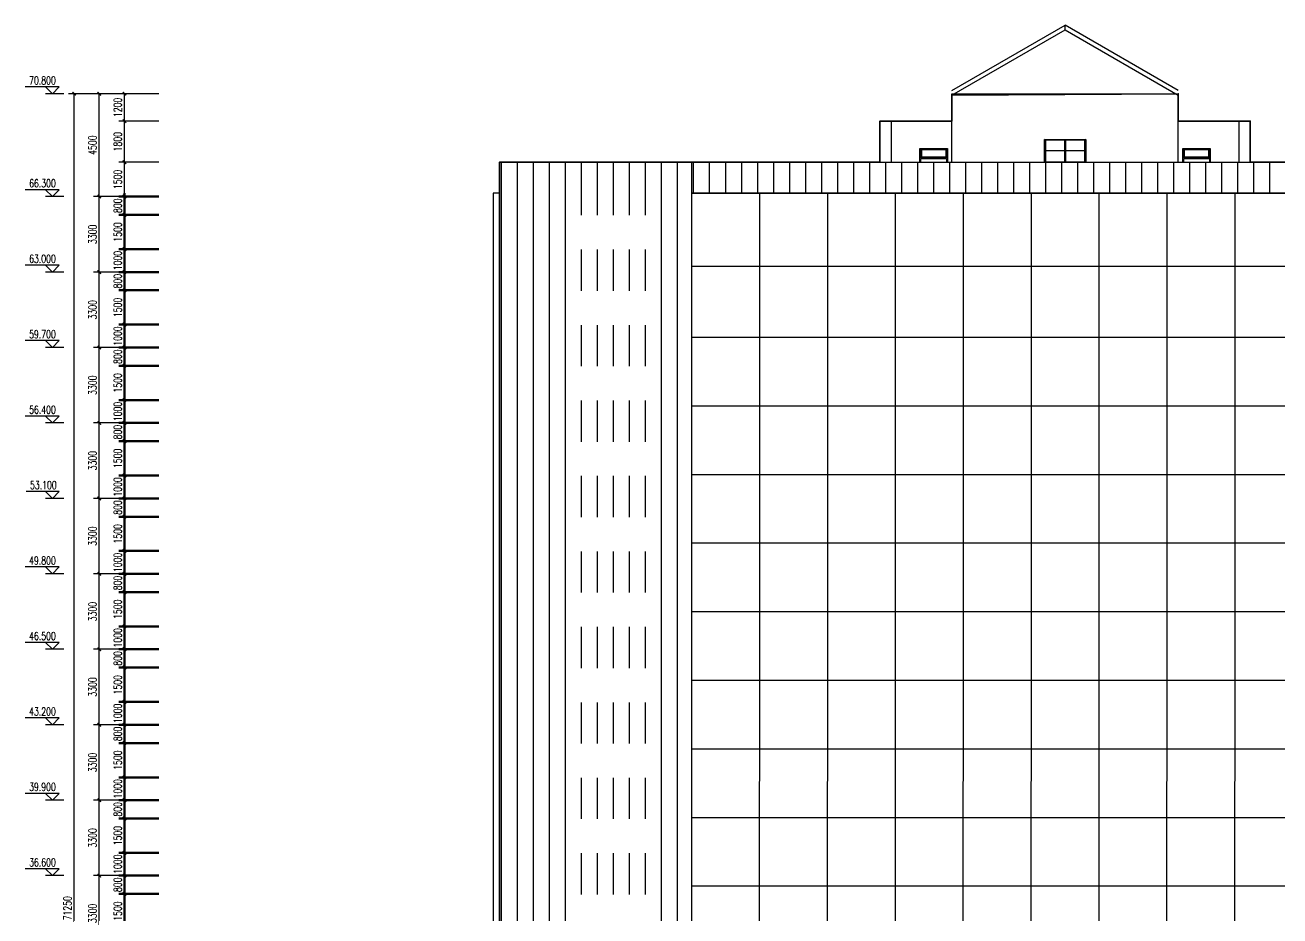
# Model space of a CAD drawing. Extents: x -22625 to 71925, y -4700 to 73800.
# Drawn here: x -20846 to 34046, y 34840 to 73800 of the extents above; entities that cross this region are included whole.
import ezdxf

# ---------------------------------------------------------------- set-up
doc = ezdxf.new("R2010")
doc.units = 0
doc.header["$LTSCALE"] = 1000
doc.header["$MEASUREMENT"] = 0
for name, color, linetype in [('3T_GLASS', 5, 'Continuous'), ('DIM_ELEV', 3, 'Continuous'), ('E_CURTWALL', 93, 'Continuous'), ('E_LINE', 7, 'Continuous'), ('E_ROOF', 4, 'Continuous'), ('E_WINDOW', 4, 'Continuous'), ('PUB_DIM', 3, 'Continuous'), ('PUB_TEXT', 7, 'Continuous'), ('WALL', 160, 'Continuous')]:
    doc.layers.add(name, color=color, linetype=linetype)
doc.layers.add('outline', color=20, linetype='Continuous', lineweight=50)
doc.styles.add('_TCH_DIM', font='SIMPLEX', dxfattribs={"bigfont": 'GBCBIG'})
doc.styles.add('_TCH_DIM_T3', font='SIMPLEX', dxfattribs={"width": 0.705882, "bigfont": 'GBCBIG'})
doc.dimstyles.new('_TCH_ARCH&&100', dxfattribs={"dimtxt": 297.5, "dimasz": 100, "dimexe": 250, "dimexo": 300, "dimgap": 126.25, "dimtad": 1, "dimdec": 0, "dimzin": 0, "dimdsep": 46, "dimtxsty": '_TCH_DIM_T3', "dimblk": 'ARCHTICK', "dimcen": 0.09, "dimclrt": 7, "dimazin": 2, "dimtfac": 1, "dimtdec": 0, "dimtix": 1, "dimtmove": 2, "dimatfit": 3, "dimfxl": 1, "dimtolj": 1, "dimtzin": 0, "dimarcsym": 0})
pattern_1 = [(90, (0, 0), (-700, 4e-14), [])]

# ---------------------------------------------------------------- blocks, each defined once
blk = doc.blocks.new('_ArchTick')
at = {"color": 0, "linetype": 'ByBlock', "const_width": 0.4}
blk.add_lwpolyline([(-0.5, -0.5), (0.5, 0.5)], dxfattribs=at)
blk = doc.blocks.new('*D27')
at = {"layer": 'Defpoints', "color": 0, "transparency": 16777216}
for p in [(-16500, 67800), (-14700, 67800), (-14700, 66300)]:
    blk.add_point(p, dxfattribs=at)
at = {"layer": 'PUB_DIM', "color": 0, "lineweight": -2, "transparency": 16777216}
for p, q in [((-15000, 67800), (-16750, 67800)), ((-16500, 66300), (-16500, 67800)), ((-15000, 66300), (-16750, 66300))]:
    blk.add_line(p, q, dxfattribs=at)
at = {"layer": 'PUB_DIM', "color": 0, "lineweight": -2, "transparency": 16777216, "xscale": 150, "yscale": 150, "zscale": 150}
for p, rotation in [((-16500, 67800), 90), ((-16500, 66300), 270)]:
    blk.add_blockref('_ArchTick', p, dxfattribs=dict(at, rotation=rotation))
at = {"layer": 'PUB_DIM', "color": 7, "transparency": 16777216, "insert": (-16795, 67050), "char_height": 350, "attachment_point": 5, "rotation": 90, "style": '_TCH_DIM_T3'}
blk.add_mtext('\\A1;1500', dxfattribs=at)
blk = doc.blocks.new('*D28')
at = {"layer": 'Defpoints', "color": 0, "transparency": 16777216}
for p in [(-16500, 69600), (-14700, 69600), (-14700, 67800)]:
    blk.add_point(p, dxfattribs=at)
at = {"layer": 'PUB_DIM', "color": 0, "lineweight": -2, "transparency": 16777216}
for p, q in [((-15000, 69600), (-16750, 69600)), ((-16500, 67800), (-16500, 69600)), ((-15000, 67800), (-16750, 67800))]:
    blk.add_line(p, q, dxfattribs=at)
at = {"layer": 'PUB_DIM', "color": 0, "lineweight": -2, "transparency": 16777216, "xscale": 150, "yscale": 150, "zscale": 150}
for p, rotation in [((-16500, 69600), 90), ((-16500, 67800), 270)]:
    blk.add_blockref('_ArchTick', p, dxfattribs=dict(at, rotation=rotation))
at = {"layer": 'PUB_DIM', "color": 7, "transparency": 16777216, "insert": (-16795, 68700), "char_height": 350, "attachment_point": 5, "rotation": 90, "style": '_TCH_DIM_T3'}
blk.add_mtext('\\A1;1800', dxfattribs=at)
blk = doc.blocks.new('*D29')
at = {"layer": 'Defpoints', "color": 0, "transparency": 16777216}
for p in [(-17600, 70800), (-15100, 70800), (-15100, 66300)]:
    blk.add_point(p, dxfattribs=at)
at = {"layer": 'PUB_DIM', "color": 0, "lineweight": -2, "transparency": 16777216}
for p, q in [((-15400, 70800), (-17850, 70800)), ((-17600, 66300), (-17600, 70800)), ((-15400, 66300), (-17850, 66300))]:
    blk.add_line(p, q, dxfattribs=at)
at = {"layer": 'PUB_DIM', "color": 0, "lineweight": -2, "transparency": 16777216, "xscale": 150, "yscale": 150, "zscale": 150}
for p, rotation in [((-17600, 70800), 90), ((-17600, 66300), 270)]:
    blk.add_blockref('_ArchTick', p, dxfattribs=dict(at, rotation=rotation))
at = {"layer": 'PUB_DIM', "color": 7, "transparency": 16777216, "insert": (-17895, 68550), "char_height": 350, "attachment_point": 5, "rotation": 90, "style": '_TCH_DIM_T3'}
blk.add_mtext('\\A1;4500', dxfattribs=at)
blk = doc.blocks.new('*D30')
at = {"layer": 'Defpoints', "color": 0, "transparency": 16777216}
for p in [(-17600, 66300), (-15100, 66300), (-15100, 63000)]:
    blk.add_point(p, dxfattribs=at)
at = {"layer": 'PUB_DIM', "color": 0, "lineweight": -2, "transparency": 16777216}
for p, q in [((-15400, 66300), (-17850, 66300)), ((-17600, 63000), (-17600, 66300)), ((-15400, 63000), (-17850, 63000))]:
    blk.add_line(p, q, dxfattribs=at)
at = {"layer": 'PUB_DIM', "color": 0, "lineweight": -2, "transparency": 16777216, "xscale": 150, "yscale": 150, "zscale": 150}
for p, rotation in [((-17600, 66300), 90), ((-17600, 63000), 270)]:
    blk.add_blockref('_ArchTick', p, dxfattribs=dict(at, rotation=rotation))
at = {"layer": 'PUB_DIM', "color": 7, "transparency": 16777216, "insert": (-17895, 64650), "char_height": 350, "attachment_point": 5, "rotation": 90, "style": '_TCH_DIM_T3'}
blk.add_mtext('\\A1;3300', dxfattribs=at)
blk = doc.blocks.new('*D31')
at = {"layer": 'Defpoints', "color": 0, "transparency": 16777216}
for p in [(-17600, 63000), (-15100, 63000), (-15100, 59700)]:
    blk.add_point(p, dxfattribs=at)
at = {"layer": 'PUB_DIM', "color": 0, "lineweight": -2, "transparency": 16777216}
for p, q in [((-15400, 63000), (-17850, 63000)), ((-17600, 59700), (-17600, 63000)), ((-15400, 59700), (-17850, 59700))]:
    blk.add_line(p, q, dxfattribs=at)
at = {"layer": 'PUB_DIM', "color": 0, "lineweight": -2, "transparency": 16777216, "xscale": 150, "yscale": 150, "zscale": 150}
for p, rotation in [((-17600, 63000), 90), ((-17600, 59700), 270)]:
    blk.add_blockref('_ArchTick', p, dxfattribs=dict(at, rotation=rotation))
at = {"layer": 'PUB_DIM', "color": 7, "transparency": 16777216, "insert": (-17895, 61350), "char_height": 350, "attachment_point": 5, "rotation": 90, "style": '_TCH_DIM_T3'}
blk.add_mtext('\\A1;3300', dxfattribs=at)
blk = doc.blocks.new('*D32')
at = {"layer": 'Defpoints', "color": 0, "transparency": 16777216}
for p in [(-17600, 59700), (-15100, 59700), (-15100, 56400)]:
    blk.add_point(p, dxfattribs=at)
at = {"layer": 'PUB_DIM', "color": 0, "lineweight": -2, "transparency": 16777216}
for p, q in [((-15400, 59700), (-17850, 59700)), ((-17600, 56400), (-17600, 59700)), ((-15400, 56400), (-17850, 56400))]:
    blk.add_line(p, q, dxfattribs=at)
at = {"layer": 'PUB_DIM', "color": 0, "lineweight": -2, "transparency": 16777216, "xscale": 150, "yscale": 150, "zscale": 150}
for p, rotation in [((-17600, 59700), 90), ((-17600, 56400), 270)]:
    blk.add_blockref('_ArchTick', p, dxfattribs=dict(at, rotation=rotation))
at = {"layer": 'PUB_DIM', "color": 7, "transparency": 16777216, "insert": (-17895, 58050), "char_height": 350, "attachment_point": 5, "rotation": 90, "style": '_TCH_DIM_T3'}
blk.add_mtext('\\A1;3300', dxfattribs=at)
blk = doc.blocks.new('*D33')
at = {"layer": 'Defpoints', "color": 0, "transparency": 16777216}
for p in [(-17600, 53100), (-15100, 53100), (-15100, 49800)]:
    blk.add_point(p, dxfattribs=at)
at = {"layer": 'PUB_DIM', "color": 0, "lineweight": -2, "transparency": 16777216}
for p, q in [((-15400, 53100), (-17850, 53100)), ((-17600, 49800), (-17600, 53100)), ((-15400, 49800), (-17850, 49800))]:
    blk.add_line(p, q, dxfattribs=at)
at = {"layer": 'PUB_DIM', "color": 0, "lineweight": -2, "transparency": 16777216, "xscale": 150, "yscale": 150, "zscale": 150}
for p, rotation in [((-17600, 53100), 90), ((-17600, 49800), 270)]:
    blk.add_blockref('_ArchTick', p, dxfattribs=dict(at, rotation=rotation))
at = {"layer": 'PUB_DIM', "color": 7, "transparency": 16777216, "insert": (-17895, 51450), "char_height": 350, "attachment_point": 5, "rotation": 90, "style": '_TCH_DIM_T3'}
blk.add_mtext('\\A1;3300', dxfattribs=at)
blk = doc.blocks.new('*D34')
at = {"layer": 'Defpoints', "color": 0, "transparency": 16777216}
for p in [(-17600, 49800), (-15100, 49800), (-15100, 46500)]:
    blk.add_point(p, dxfattribs=at)
at = {"layer": 'PUB_DIM', "color": 0, "lineweight": -2, "transparency": 16777216}
for p, q in [((-15400, 49800), (-17850, 49800)), ((-17600, 46500), (-17600, 49800)), ((-15400, 46500), (-17850, 46500))]:
    blk.add_line(p, q, dxfattribs=at)
at = {"layer": 'PUB_DIM', "color": 0, "lineweight": -2, "transparency": 16777216, "xscale": 150, "yscale": 150, "zscale": 150}
for p, rotation in [((-17600, 49800), 90), ((-17600, 46500), 270)]:
    blk.add_blockref('_ArchTick', p, dxfattribs=dict(at, rotation=rotation))
at = {"layer": 'PUB_DIM', "color": 7, "transparency": 16777216, "insert": (-17895, 48150), "char_height": 350, "attachment_point": 5, "rotation": 90, "style": '_TCH_DIM_T3'}
blk.add_mtext('\\A1;3300', dxfattribs=at)
blk = doc.blocks.new('*D35')
at = {"layer": 'Defpoints', "color": 0, "transparency": 16777216}
for p in [(-17600, 46500), (-15100, 46500), (-15100, 43200)]:
    blk.add_point(p, dxfattribs=at)
at = {"layer": 'PUB_DIM', "color": 0, "lineweight": -2, "transparency": 16777216}
for p, q in [((-15400, 46500), (-17850, 46500)), ((-17600, 43200), (-17600, 46500)), ((-15400, 43200), (-17850, 43200))]:
    blk.add_line(p, q, dxfattribs=at)
at = {"layer": 'PUB_DIM', "color": 0, "lineweight": -2, "transparency": 16777216, "xscale": 150, "yscale": 150, "zscale": 150}
for p, rotation in [((-17600, 46500), 90), ((-17600, 43200), 270)]:
    blk.add_blockref('_ArchTick', p, dxfattribs=dict(at, rotation=rotation))
at = {"layer": 'PUB_DIM', "color": 7, "transparency": 16777216, "insert": (-17895, 44850), "char_height": 350, "attachment_point": 5, "rotation": 90, "style": '_TCH_DIM_T3'}
blk.add_mtext('\\A1;3300', dxfattribs=at)
blk = doc.blocks.new('*D36')
at = {"layer": 'Defpoints', "color": 0, "transparency": 16777216}
for p in [(-17600, 43200), (-15100, 43200), (-15100, 39900)]:
    blk.add_point(p, dxfattribs=at)
at = {"layer": 'PUB_DIM', "color": 0, "lineweight": -2, "transparency": 16777216}
for p, q in [((-15400, 43200), (-17850, 43200)), ((-17600, 39900), (-17600, 43200)), ((-15400, 39900), (-17850, 39900))]:
    blk.add_line(p, q, dxfattribs=at)
at = {"layer": 'PUB_DIM', "color": 0, "lineweight": -2, "transparency": 16777216, "xscale": 150, "yscale": 150, "zscale": 150}
for p, rotation in [((-17600, 43200), 90), ((-17600, 39900), 270)]:
    blk.add_blockref('_ArchTick', p, dxfattribs=dict(at, rotation=rotation))
at = {"layer": 'PUB_DIM', "color": 7, "transparency": 16777216, "insert": (-17895, 41550), "char_height": 350, "attachment_point": 5, "rotation": 90, "style": '_TCH_DIM_T3'}
blk.add_mtext('\\A1;3300', dxfattribs=at)
blk = doc.blocks.new('*D37')
at = {"layer": 'Defpoints', "color": 0, "transparency": 16777216}
for p in [(-17600, 39900), (-15100, 39900), (-15100, 36600)]:
    blk.add_point(p, dxfattribs=at)
at = {"layer": 'PUB_DIM', "color": 0, "lineweight": -2, "transparency": 16777216}
for p, q in [((-15400, 39900), (-17850, 39900)), ((-17600, 36600), (-17600, 39900)), ((-15400, 36600), (-17850, 36600))]:
    blk.add_line(p, q, dxfattribs=at)
at = {"layer": 'PUB_DIM', "color": 0, "lineweight": -2, "transparency": 16777216, "xscale": 150, "yscale": 150, "zscale": 150}
for p, rotation in [((-17600, 39900), 90), ((-17600, 36600), 270)]:
    blk.add_blockref('_ArchTick', p, dxfattribs=dict(at, rotation=rotation))
at = {"layer": 'PUB_DIM', "color": 7, "transparency": 16777216, "insert": (-17895, 38250), "char_height": 350, "attachment_point": 5, "rotation": 90, "style": '_TCH_DIM_T3'}
blk.add_mtext('\\A1;3300', dxfattribs=at)
blk = doc.blocks.new('*D38')
at = {"layer": 'Defpoints', "color": 0, "transparency": 16777216}
for p in [(-17600, 36600), (-15100, 36600), (-15100, 33300)]:
    blk.add_point(p, dxfattribs=at)
at = {"layer": 'PUB_DIM', "color": 0, "lineweight": -2, "transparency": 16777216}
for p, q in [((-15400, 36600), (-17850, 36600)), ((-17600, 33300), (-17600, 36600)), ((-15400, 33300), (-17850, 33300))]:
    blk.add_line(p, q, dxfattribs=at)
at = {"layer": 'PUB_DIM', "color": 0, "lineweight": -2, "transparency": 16777216, "xscale": 150, "yscale": 150, "zscale": 150}
for p, rotation in [((-17600, 36600), 90), ((-17600, 33300), 270)]:
    blk.add_blockref('_ArchTick', p, dxfattribs=dict(at, rotation=rotation))
at = {"layer": 'PUB_DIM', "color": 7, "transparency": 16777216, "insert": (-17895, 34950), "char_height": 350, "attachment_point": 5, "rotation": 90, "style": '_TCH_DIM_T3'}
blk.add_mtext('\\A1;3300', dxfattribs=at)
blk = doc.blocks.new('*D49')
at = {"layer": 'Defpoints', "color": 0, "transparency": 16777216}
for p in [(-18700, 70800), (-15500, 70800), (-15500, -450)]:
    blk.add_point(p, dxfattribs=at)
at = {"layer": 'PUB_DIM', "color": 0, "lineweight": -2, "transparency": 16777216}
for p, q in [((-15800, 70800), (-18950, 70800)), ((-18700, -450), (-18700, 70800)), ((-15800, -450), (-18950, -450))]:
    blk.add_line(p, q, dxfattribs=at)
at = {"layer": 'PUB_DIM', "color": 0, "lineweight": -2, "transparency": 16777216, "xscale": 150, "yscale": 150, "zscale": 150}
for p, rotation in [((-18700, 70800), 90), ((-18700, -450), 270)]:
    blk.add_blockref('_ArchTick', p, dxfattribs=dict(at, rotation=rotation))
at = {"layer": 'PUB_DIM', "color": 7, "transparency": 16777216, "insert": (-18995, 35175), "char_height": 350, "attachment_point": 5, "rotation": 90, "style": '_TCH_DIM_T3'}
blk.add_mtext('\\A1;71250', dxfattribs=at)
blk = doc.blocks.new('*D54')
at = {"layer": 'Defpoints', "color": 0, "transparency": 16777216}
for p in [(-17600, 56400), (-15100, 56400), (-15100, 53100)]:
    blk.add_point(p, dxfattribs=at)
at = {"layer": 'PUB_DIM', "color": 0, "lineweight": -2, "transparency": 16777216}
for p, q in [((-15400, 56400), (-17850, 56400)), ((-17600, 53100), (-17600, 56400)), ((-15400, 53100), (-17850, 53100))]:
    blk.add_line(p, q, dxfattribs=at)
at = {"layer": 'PUB_DIM', "color": 0, "lineweight": -2, "transparency": 16777216, "xscale": 150, "yscale": 150, "zscale": 150}
for p, rotation in [((-17600, 56400), 90), ((-17600, 53100), 270)]:
    blk.add_blockref('_ArchTick', p, dxfattribs=dict(at, rotation=rotation))
at = {"layer": 'PUB_DIM', "color": 7, "transparency": 16777216, "insert": (-17895, 54750), "char_height": 350, "attachment_point": 5, "rotation": 90, "style": '_TCH_DIM_T3'}
blk.add_mtext('\\A1;3300', dxfattribs=at)
blk = doc.blocks.new('*D55')
at = {"layer": 'Defpoints', "color": 0, "transparency": 16777216}
for p in [(-16500, 70800), (-14700, 70800), (-14700, 69600)]:
    blk.add_point(p, dxfattribs=at)
at = {"layer": 'PUB_DIM', "color": 0, "lineweight": -2, "transparency": 16777216}
for p, q in [((-15000, 70800), (-16750, 70800)), ((-16500, 69600), (-16500, 70800)), ((-15000, 69600), (-16750, 69600))]:
    blk.add_line(p, q, dxfattribs=at)
at = {"layer": 'PUB_DIM', "color": 0, "lineweight": -2, "transparency": 16777216, "xscale": 150, "yscale": 150, "zscale": 150}
for p, rotation in [((-16500, 70800), 90), ((-16500, 69600), 270)]:
    blk.add_blockref('_ArchTick', p, dxfattribs=dict(at, rotation=rotation))
at = {"layer": 'PUB_DIM', "color": 7, "transparency": 16777216, "insert": (-16795, 70200), "char_height": 350, "attachment_point": 5, "rotation": 90, "style": '_TCH_DIM_T3'}
blk.add_mtext('\\A1;1200', dxfattribs=at)
blk = doc.blocks.new('*D51')
at = {"layer": 'Defpoints', "color": 0, "transparency": 16777216}
for p in [(-16500, 17800), (-14700, 17800), (-14700, 16800)]:
    blk.add_point(p, dxfattribs=at)
at = {"layer": 'PUB_DIM', "color": 0, "lineweight": -2, "transparency": 16777216}
for p, q in [((-15000, 17800), (-16750, 17800)), ((-16500, 17800), (-16500, 17950)), ((-16500, 16800), (-16500, 17800)), ((-15000, 16800), (-16750, 16800)), ((-16500, 16800), (-16500, 16650))]:
    blk.add_line(p, q, dxfattribs=at)
at = {"layer": 'PUB_DIM', "color": 0, "lineweight": -2, "transparency": 16777216, "xscale": 150, "yscale": 150, "zscale": 150}
for p, rotation in [((-16500, 17800), 270), ((-16500, 16800), 90)]:
    blk.add_blockref('_ArchTick', p, dxfattribs=dict(at, rotation=rotation))
at = {"layer": 'PUB_DIM', "color": 7, "transparency": 16777216, "insert": (-16795, 17300), "char_height": 350, "attachment_point": 5, "rotation": 90, "style": '_TCH_DIM_T3'}
blk.add_mtext('\\A1;1000', dxfattribs=at)
blk = doc.blocks.new('*D52')
at = {"layer": 'Defpoints', "color": 0, "transparency": 16777216}
for p in [(-16500, 19300), (-14700, 19300), (-14700, 17800)]:
    blk.add_point(p, dxfattribs=at)
at = {"layer": 'PUB_DIM', "color": 0, "lineweight": -2, "transparency": 16777216}
for p, q in [((-15000, 19300), (-16750, 19300)), ((-16500, 17800), (-16500, 19300)), ((-15000, 17800), (-16750, 17800))]:
    blk.add_line(p, q, dxfattribs=at)
at = {"layer": 'PUB_DIM', "color": 0, "lineweight": -2, "transparency": 16777216, "xscale": 150, "yscale": 150, "zscale": 150}
for p, rotation in [((-16500, 19300), 90), ((-16500, 17800), 270)]:
    blk.add_blockref('_ArchTick', p, dxfattribs=dict(at, rotation=rotation))
at = {"layer": 'PUB_DIM', "color": 7, "transparency": 16777216, "insert": (-16795, 18550), "char_height": 350, "attachment_point": 5, "rotation": 90, "style": '_TCH_DIM_T3'}
blk.add_mtext('\\A1;1500', dxfattribs=at)
blk = doc.blocks.new('*D53')
at = {"layer": 'Defpoints', "color": 0, "transparency": 16777216}
for p in [(-16500, 20100), (-14700, 20100), (-14700, 19300)]:
    blk.add_point(p, dxfattribs=at)
at = {"layer": 'PUB_DIM', "color": 0, "lineweight": -2, "transparency": 16777216}
for p, q in [((-15000, 20100), (-16750, 20100)), ((-16500, 20100), (-16500, 20250)), ((-16500, 19300), (-16500, 20100)), ((-15000, 19300), (-16750, 19300)), ((-16500, 19300), (-16500, 19150))]:
    blk.add_line(p, q, dxfattribs=at)
at = {"layer": 'PUB_DIM', "color": 0, "lineweight": -2, "transparency": 16777216, "xscale": 150, "yscale": 150, "zscale": 150}
for p, rotation in [((-16500, 20100), 270), ((-16500, 19300), 90)]:
    blk.add_blockref('_ArchTick', p, dxfattribs=dict(at, rotation=rotation))
at = {"layer": 'PUB_DIM', "color": 7, "transparency": 16777216, "insert": (-16795, 19700), "char_height": 350, "attachment_point": 5, "rotation": 90, "style": '_TCH_DIM_T3'}
blk.add_mtext('\\A1;800', dxfattribs=at)
blk = doc.blocks.new('*U68')
at = {"layer": 'PUB_DIM'}
for base, p1, p2, picture, middle in [((-665, 1650), (1135, 850), (1135, 1650), '*D53', (-960, 1250)), ((-665, 850), (1135, -650), (1135, 850), '*D52', (-960, 100)), ((-665, -650), (1135, -1650), (1135, -650), '*D51', (-960, -1150))]:
    dim = blk.add_linear_dim(base=base, p1=p1, p2=p2, angle=90, dimstyle='_TCH_ARCH&&100', override={"dimtxt": 350, "dimasz": 150, "dimgap": 120}, dxfattribs=at)
    dim.commit()
    dim.dimension.update_dxf_attribs({"geometry": picture, "text_midpoint": middle, "insert": (15835, -18450)})
blk = doc.blocks.new('*U69')
at = {"layer": 'outline', "color": 0, "linetype": 'ByBlock', "lineweight": -2, "transparency": 16777216}
for p in [(0, 46200), (0, 42900), (0, 39600), (0, 36300), (0, 33000), (0, 29700), (0, 26400), (0, 23100), (0, 19800), (0, 16500), (0, 13200), (0, 9900), (0, 6600), (0, 3300), (0, 0)]:
    blk.add_blockref('*U68', p, dxfattribs=at)

msp = doc.modelspace()

# ---------------------------------------------------------------- hatches: boundary and pattern name
at = {"layer": '3T_GLASS'}
h = msp.add_hatch(dxfattribs=at)
h.set_pattern_fill('饰面砖', color=256, scale=350)
h.set_pattern_definition(pattern_1)
h.paths.add_polyline_path([(8314.9, 67800), (-100, 67800), (-100, 15000), (3350, 15000), (3350, 15980), (6350, 15980), (6350, 15000), (8314.9, 15000)])
h.paths.add_polyline_path([(3350, 44180), (3350, 45680), (6350, 45680), (6350, 44180)], flags=16)
h.paths.add_polyline_path([(3475, 44305), (3475, 45555), (6225, 45555), (6225, 44305)], flags=0)
h.paths.add_polyline_path([(3350, 42380), (6350, 42380), (6350, 40880), (3350, 40880)], flags=16)
h.paths.add_polyline_path([(3475, 42255), (6225, 42255), (6225, 41005), (3475, 41005)], flags=0)
h.paths.add_polyline_path([(3350, 47480), (3350, 48980), (6350, 48980), (6350, 47480)], flags=16)
h.paths.add_polyline_path([(3475, 47605), (3475, 48855), (6225, 48855), (6225, 47605)], flags=0)
h.paths.add_polyline_path([(3350, 39080), (6350, 39080), (6350, 37580), (3350, 37580)], flags=16)
h.paths.add_polyline_path([(3475, 38955), (6225, 38955), (6225, 37705), (3475, 37705)], flags=0)
h.paths.add_polyline_path([(3350, 50780), (3350, 52280), (6350, 52280), (6350, 50780)], flags=16)
h.paths.add_polyline_path([(3475, 50905), (3475, 52155), (6225, 52155), (6225, 50905)], flags=0)
h.paths.add_polyline_path([(3350, 35780), (6350, 35780), (6350, 34280), (3350, 34280)], flags=16)
h.paths.add_polyline_path([(3475, 35655), (6225, 35655), (6225, 34405), (3475, 34405)], flags=0)
h.paths.add_polyline_path([(3350, 54080), (3350, 55580), (6350, 55580), (6350, 54080)], flags=16)
h.paths.add_polyline_path([(3475, 54205), (3475, 55455), (6225, 55455), (6225, 54205)], flags=0)
h.paths.add_polyline_path([(3350, 32480), (6350, 32480), (6350, 30980), (3350, 30980)], flags=16)
h.paths.add_polyline_path([(3475, 32355), (6225, 32355), (6225, 31105), (3475, 31105)], flags=0)
h.paths.add_polyline_path([(3350, 57380), (3350, 58880), (6350, 58880), (6350, 57380)], flags=16)
h.paths.add_polyline_path([(3475, 57505), (3475, 58755), (6225, 58755), (6225, 57505)], flags=0)
h.paths.add_polyline_path([(3350, 29180), (6350, 29180), (6350, 27680), (3350, 27680)], flags=16)
h.paths.add_polyline_path([(3475, 29055), (6225, 29055), (6225, 27805), (3475, 27805)], flags=0)
h.paths.add_polyline_path([(3350, 60680), (3350, 62180), (6350, 62180), (6350, 60680)], flags=16)
h.paths.add_polyline_path([(3475, 60805), (3475, 62055), (6225, 62055), (6225, 60805)], flags=0)
h.paths.add_polyline_path([(3350, 25880), (6350, 25880), (6350, 24380), (3350, 24380)], flags=16)
h.paths.add_polyline_path([(3475, 25755), (6225, 25755), (6225, 24505), (3475, 24505)], flags=0)
h.paths.add_polyline_path([(3350, 63980), (3350, 65480), (6350, 65480), (6350, 63980)], flags=16)
h.paths.add_polyline_path([(3475, 64105), (3475, 65355), (6225, 65355), (6225, 64105)], flags=0)
h.paths.add_polyline_path([(3350, 22580), (6350, 22580), (6350, 21080), (3350, 21080)], flags=16)
h.paths.add_polyline_path([(3475, 22455), (6225, 22455), (6225, 21205), (3475, 21205)], flags=0)
h.paths.add_polyline_path([(3350, 19280), (6350, 19280), (6350, 17780), (3350, 17780)], flags=16)
h.paths.add_polyline_path([(3475, 19155), (6225, 19155), (6225, 17905), (3475, 17905)], flags=0)
h = msp.add_hatch(dxfattribs=at)
h.set_pattern_fill('饰面砖', color=256, scale=350)
h.set_pattern_definition(pattern_1)
h.paths.add_polyline_path([(40975, 67800), (8314.9, 67800), (8314.9, 66450), (40975, 66450)])

# ---------------------------------------------------------------- linework, layer by layer
for points in [[(-100, 15000), (8314.9, 15000), (8314.9, 67800), (-100, 67800)], [(8314.9, 67800), (40975.1, 67800), (40975.1, 66450), (8314.9, 66450)]]:
    msp.add_lwpolyline(points, close=True)
at = {"layer": 'DIM_ELEV'}
for p, q in [((-19350, 71100), (-20846, 71100)), ((-19650, 70800), (-19950, 71100)), ((-19650, 70800), (-19350, 71100)), ((-19150, 70800), (-19950, 70800)), ((-19350, 66600), (-20846, 66600)), ((-19650, 66300), (-19950, 66600)), ((-19650, 66300), (-19350, 66600)), ((-19150, 66300), (-19950, 66300)), ((-19350, 63300), (-20846, 63300)), ((-19650, 63000), (-19950, 63300)), ((-19650, 63000), (-19350, 63300)), ((-19150, 63000), (-19950, 63000)), ((-19350, 60000), (-20846, 60000)), ((-19650, 59700), (-19950, 60000)), ((-19650, 59700), (-19350, 60000)), ((-19150, 59700), (-19950, 59700)), ((-19350, 56700), (-20846, 56700)), ((-19650, 56400), (-19950, 56700)), ((-19650, 56400), (-19350, 56700)), ((-19150, 56400), (-19950, 56400)), ((-19350, 53400), (-20800, 53400)), ((-19650, 53100), (-19950, 53400)), ((-19650, 53100), (-19350, 53400)), ((-19150, 53100), (-19950, 53100)), ((-19350, 50100), (-20846, 50100)), ((-19650, 49800), (-19950, 50100)), ((-19650, 49800), (-19350, 50100)), ((-19150, 49800), (-19950, 49800)), ((-19350, 46800), (-20846, 46800)), ((-19650, 46500), (-19950, 46800)), ((-19650, 46500), (-19350, 46800)), ((-19150, 46500), (-19950, 46500)), ((-19350, 43500), (-20846, 43500)), ((-19650, 43200), (-19950, 43500)), ((-19650, 43200), (-19350, 43500)), ((-19150, 43200), (-19950, 43200)), ((-19350, 40200), (-20846, 40200)), ((-19650, 39900), (-19950, 40200)), ((-19650, 39900), (-19350, 40200)), ((-19150, 39900), (-19950, 39900)), ((-19350, 36900), (-20846, 36900)), ((-19650, 36600), (-19950, 36900)), ((-19650, 36600), (-19350, 36900)), ((-19150, 36600), (-19950, 36600))]:
    msp.add_line(p, q, dxfattribs=at)
at = {"layer": 'E_CURTWALL'}
for points in [[(-100, 66450), (-370, 66450), (-370, 63075), (-370, 15000)], [(8325.1, 66450), (40975.1, 66450)], [(11284.9, 15000), (11295.7, 66450)], [(14254.9, 15000), (14265.7, 66450)], [(17224.9, 15000), (17235.7, 66450)], [(20194.9, 15000), (20205.7, 66450)], [(23164.9, 15000), (23175.7, 66450)], [(26134.9, 15000), (26145.7, 66450)], [(29104.9, 15000), (29115.7, 66450)], [(32074.9, 15000), (32085.7, 66450)], [(8314.9, 15000), (8325, 63150)], [(8325, 63250), (40975, 63250)], [(8325, 60150), (40975, 60150)], [(8325, 57150), (40975, 57150)], [(8325, 54150), (40975, 54150)], [(8325, 51150), (40975, 51150)], [(8325, 48150), (40975, 48150)], [(8325, 45150), (40975, 45150)], [(8325, 42150), (40975, 42150)], [(8325, 39150), (40975, 39150)], [(8325, 36150), (40975, 36150)]]:
    msp.add_lwpolyline(points, dxfattribs=at)
at = {"layer": 'E_LINE'}
for p, q in [((19700, 67800), (19700, 70800)), ((19700, 70800), (29600, 70800)), ((29600, 67800), (29600, 70800)), ((8314.9, 66450), (40975, 66450)), ((-100, 63150), (-100, 15000))]:
    msp.add_line(p, q, dxfattribs=at)
at = {"layer": 'E_ROOF'}
for p, q in [((19700, 70942.1), (24650, 73800)), ((19700, 70742.1), (24650, 73600)), ((24650, 73600), (24650, 73800)), ((29600, 70942.1), (24650, 73800)), ((24650, 73600), (29600, 70742.1))]:
    msp.add_line(p, q, dxfattribs=at)
at = {"layer": 'E_WINDOW'}
for p, q in [((23785.9, 68766.6), (23750, 68800)), ((23750, 68800), (25550, 68800)), ((23750, 67800), (23750, 68800)), ((25514.1, 68766.6), (23785.9, 68766.6)), ((23785.9, 68766.6), (23785.9, 67800)), ((24632, 67800), (24632, 68766.4)), ((24632, 68766.4), (24668, 68766.4)), ((24668, 68766.4), (24668, 67800)), ((25550, 68800), (25514.1, 68766.6)), ((25514.1, 67800), (25514.1, 68766.6)), ((25550, 68800), (25550, 67800)), ((18300, 68400), (19500, 68400)), ((18300, 67800), (18300, 68400)), ((18340, 68375.6), (19460, 68375.6)), ((18340, 68001.2), (18340, 68375.6)), ((18375.3, 68360), (19424.7, 68360)), ((18375.3, 68016.8), (18375.3, 68360)), ((19424.7, 68360), (19424.7, 68016.8)), ((19460, 68375.6), (19460, 68001.2)), ((19500, 68400), (19500, 67800)), ((23786.1, 68295.9), (23786.1, 68312.6)), ((23786.1, 68312.6), (24632, 68312.6)), ((24632, 68295.9), (23786.1, 68295.9)), ((24668, 68312.6), (25513.9, 68312.6)), ((25513.9, 68295.9), (24668, 68295.9)), ((25513.9, 68312.6), (25513.9, 68295.9)), ((29800, 68400), (31000, 68400)), ((29800, 67800), (29800, 68400)), ((29840, 68375.6), (30960, 68375.6)), ((29840, 68001.2), (29840, 68375.6)), ((29875.3, 68360), (30924.7, 68360)), ((29875.3, 68016.8), (29875.3, 68360)), ((30924.7, 68360), (30924.7, 68016.8)), ((30960, 68375.6), (30960, 68001.2)), ((31000, 68400), (31000, 67800)), ((18340, 68001.2), (19460, 68001.2)), ((18340, 67800), (18340, 67970)), ((18340, 67970), (19460, 67970)), ((19424.7, 68016.8), (18375.3, 68016.8)), ((19460, 67970), (19460, 67800)), ((23786.1, 67800.4), (23786.1, 67817.1)), ((23786.1, 67817.1), (24632, 67817.1)), ((24632, 67800.4), (23786.1, 67800.4)), ((24668, 67817.1), (25513.9, 67817.1)), ((25513.9, 67800.4), (24668, 67800.4)), ((25513.9, 67817.1), (25513.9, 67800.4)), ((29840, 68001.2), (30960, 68001.2)), ((29840, 67800), (29840, 67970)), ((29840, 67970), (30960, 67970)), ((30924.7, 68016.8), (29875.3, 68016.8)), ((30960, 67970), (30960, 67800))]:
    msp.add_line(p, q, dxfattribs=at)
at = {"layer": 'outline', "lineweight": 35}
msp.add_lwpolyline([(-11700, -470), (-11700, 15000), (-100, 15000), (-100, 67800), (16550, 67800), (16550, 69600), (19700, 69600), (19700, 70742.1), (29600, 70800), (29600, 69600), (32750, 69600), (32750, 67800), (49400, 67800), (49400, 15000), (61000, 15000), (61000, -450), (-11700, -450)], dxfattribs=at)
at = {"layer": 'WALL'}
for p, q in [((16550, 69600), (16550, 67800)), ((17050, 67800), (17050, 69600)), ((32250, 69600), (32250, 67800)), ((32750, 69600), (32750, 67800))]:
    msp.add_line(p, q, dxfattribs=at)

# ---------------------------------------------------------------- block references
at = {"layer": 'outline'}
msp.add_blockref('*U69', (-15835, 18450), dxfattribs=at)

# ---------------------------------------------------------------- texts
at = {"layer": 'PUB_TEXT', "style": '_TCH_DIM', "width": 0.705882}
for s, p in [('70.800', (-20668, 71205)), ('66.300', (-20668, 66705)), ('63.000', (-20668, 63405)), ('59.700', (-20668, 60105)), ('56.400', (-20668, 56805)), ('53.100', (-20630, 53505)), ('49.800', (-20668, 50205)), ('46.500', (-20668, 46905)), ('43.200', (-20668, 43605)), ('39.900', (-20668, 40305)), ('36.600', (-20668, 37005))]:
    msp.add_text(s, height=350, dxfattribs=at).set_placement(p)

# ---------------------------------------------------------------- dimensions: what is measured, and where the dimension line sits
at = {"layer": 'PUB_DIM'}
for p1, p2, distance, picture, middle in [((-15500, -450), (-15500, 70800), 3200, '*D49', (-18995, 35175)), ((-15100, 66300), (-15100, 70800), 2500, '*D29', (-17895, 68550)), ((-14700, 69600), (-14700, 70800), 1800, '*D55', (-16795, 70200)), ((-14700, 67800), (-14700, 69600), 1800, '*D28', (-16795, 68700)), ((-14700, 66300), (-14700, 67800), 1800, '*D27', (-16795, 67050)), ((-15100, 63000), (-15100, 66300), 2500, '*D30', (-17895, 64650)), ((-15100, 59700), (-15100, 63000), 2500, '*D31', (-17895, 61350)), ((-15100, 56400), (-15100, 59700), 2500, '*D32', (-17895, 58050)), ((-15100, 53100), (-15100, 56400), 2500, '*D54', (-17895, 54750)), ((-15100, 49800), (-15100, 53100), 2500, '*D33', (-17895, 51450)), ((-15100, 46500), (-15100, 49800), 2500, '*D34', (-17895, 48150)), ((-15100, 43200), (-15100, 46500), 2500, '*D35', (-17895, 44850)), ((-15100, 39900), (-15100, 43200), 2500, '*D36', (-17895, 41550)), ((-15100, 36600), (-15100, 39900), 2500, '*D37', (-17895, 38250)), ((-15100, 33300), (-15100, 36600), 2500, '*D38', (-17895, 34950))]:
    dim = msp.add_aligned_dim(p1=p1, p2=p2, distance=distance, dimstyle='_TCH_ARCH&&100', override={"dimtxt": 350, "dimasz": 150, "dimgap": 120}, dxfattribs=at)
    dim.commit()
    dim.dimension.update_dxf_attribs({"geometry": picture, "text_midpoint": middle})

doc.saveas('drawing.dxf')
